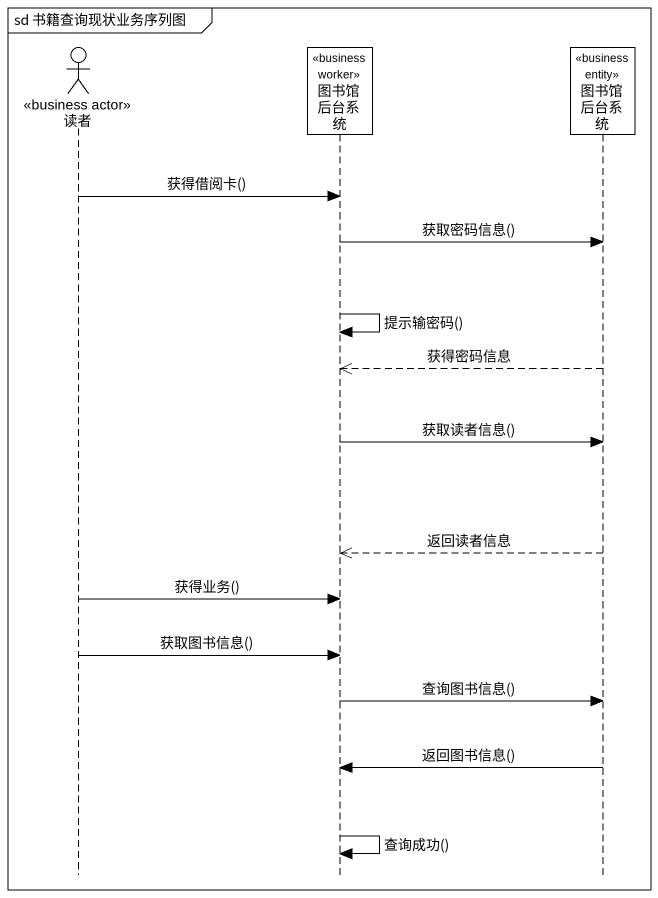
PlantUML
@startuml
mainframe sd 书籍查询现状业务序列图
hide footbox
actor 读者 <<business actor>>
participant 图书馆后台系统 <<business worker>>
participant "图书馆后台系统" as 图书馆后台系统_2 <<business entity>>

读者 -> 图书馆后台系统 : 获得借阅卡()
图书馆后台系统 -> 图书馆后台系统_2 : 获取密码信息()
图书馆后台系统 -> 图书馆后台系统 : 提示输密码()
图书馆后台系统_2 -->> 图书馆后台系统 : 获得密码信息
图书馆后台系统 -> 图书馆后台系统_2 : 获取读者信息()
图书馆后台系统_2 -->> 图书馆后台系统 : 返回读者信息
读者 -> 图书馆后台系统 : 获得业务()
读者 -> 图书馆后台系统 : 获取图书信息()
图书馆后台系统 -> 图书馆后台系统_2 : 查询图书信息()
图书馆后台系统_2 -> 图书馆后台系统 : 返回图书信息()
图书馆后台系统 -> 图书馆后台系统 : 查询成功()
@enduml
